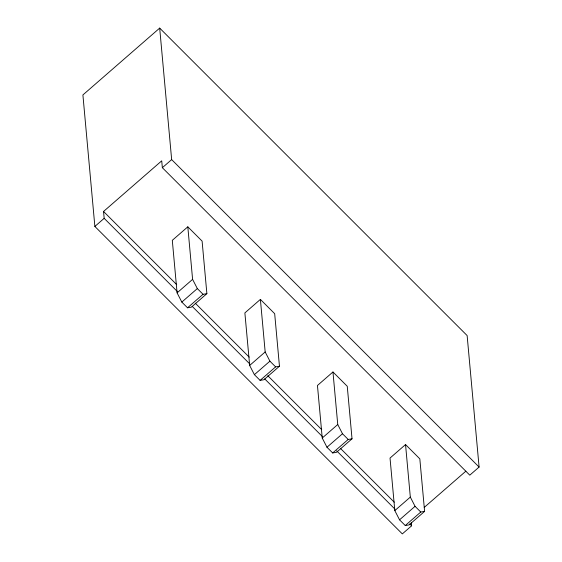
<?xml version="1.0" encoding="UTF-8"?>
<svg xmlns="http://www.w3.org/2000/svg" width="562" height="562" viewBox="0 0 562 562"><rect width="100%" height="100%" fill="white"/><g stroke="black" fill="none" stroke-linecap="round" stroke-linejoin="round"><path stroke-width="0.84" d="M177.318 291.481L104.174 218.337L103.549 211.467L161.723 160.83L162.348 167.701L469.79 475.164L479.098 467.064L467.134 335.563L159.685 28.1L82.902 94.936L94.866 226.437L402.315 533.9L411.623 525.8L411.307 522.365M94.866 226.437L104.174 218.337M162.348 167.701L171.656 159.601L159.685 28.1M187.813 226.823L172.302 240.325L177.086 292.865L181.821 302.082L187.532 307.8L191.368 307.154L206.879 293.652L202.102 241.112L187.813 226.823L192.597 279.363L197.332 288.58L203.044 294.298L206.879 293.652M177.086 292.865L192.597 279.363M181.821 302.082L197.332 288.58M187.532 307.8L203.044 294.298M260.389 299.398L244.877 312.908L249.661 365.448L254.396 374.664L260.108 380.383L263.943 379.729L279.454 366.227L274.678 313.687L260.389 299.398L265.173 351.945L269.908 361.162L275.619 366.874L279.454 366.227M249.661 365.448L265.173 351.945M254.396 374.664L269.908 361.162M260.108 380.383L275.619 366.874M332.964 371.981L317.453 385.483L322.237 438.023L326.972 447.247L332.683 452.958L336.519 452.312L352.03 438.81L347.253 386.27L332.964 371.981L337.748 424.521L342.483 433.745L348.194 439.456L352.03 438.81M322.237 438.023L337.748 424.521M326.972 447.247L342.483 433.745M332.683 452.958L348.194 439.456M405.539 444.563L390.028 458.065L394.812 510.605L399.547 519.822L405.258 525.54L409.094 524.894L424.612 511.392L419.828 458.852L405.539 444.563L410.323 497.103L415.058 506.32L420.769 512.038L424.612 511.392M394.812 510.605L410.323 497.103M399.547 519.822L415.058 506.32M424.219 507.423L465.863 471.174M405.258 525.54L420.769 512.038M171.656 159.601L479.098 467.064M103.549 211.467L176.693 284.611M195.288 303.206L249.212 357.137M267.807 375.739L321.738 429.663M340.333 448.265L394.257 502.196M192.19 306.36L249.837 364.007M264.716 378.886L322.363 436.534M336.617 450.794L394.882 509.06M409.761 523.939L411.623 525.8"/></g></svg>
